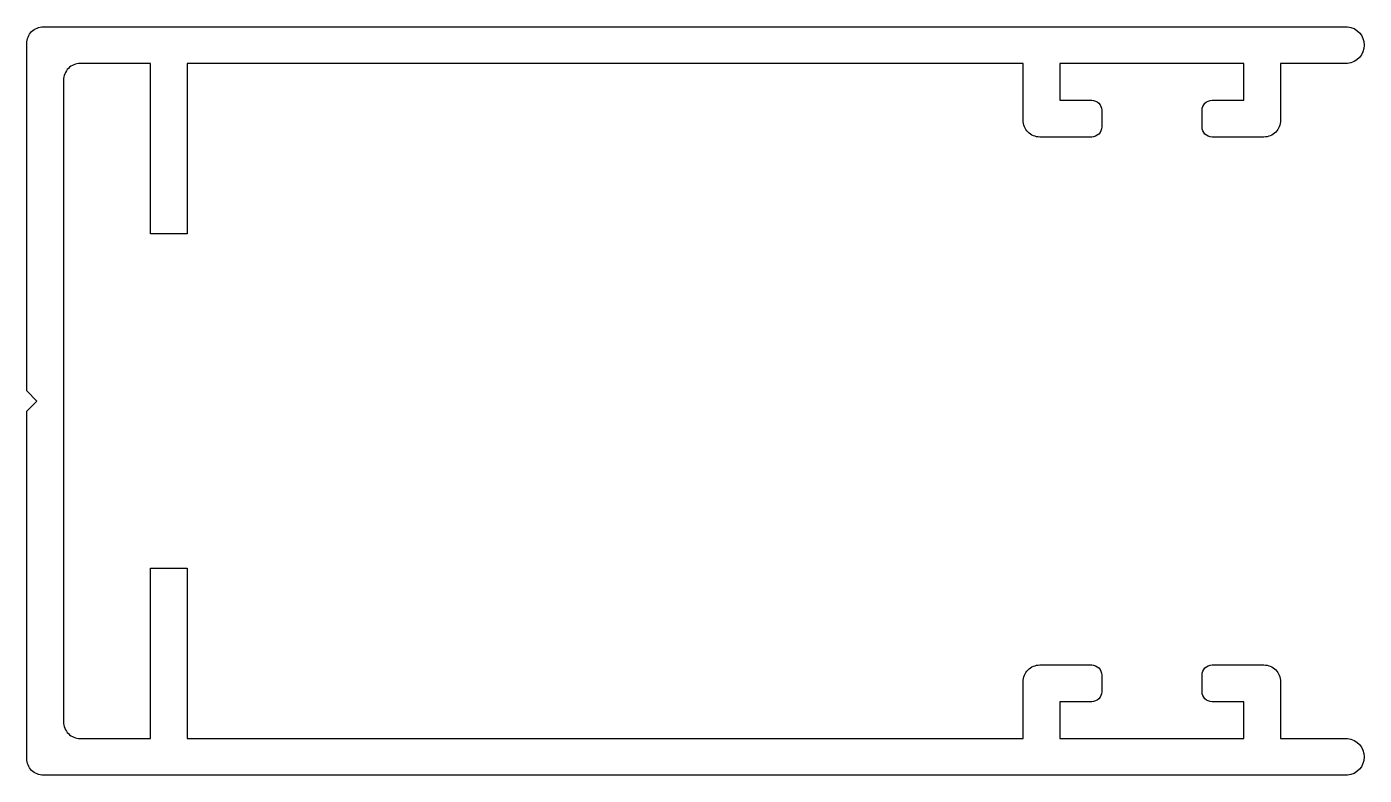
# Model space of a CAD drawing. Extents: x 135.6 to 175.6, y 209.6 to 232.
import ezdxf

# ---------------------------------------------------------------- set-up
doc = ezdxf.new("R2010")
doc.units = 0
doc.header["$LTSCALE"] = 15
doc.layers.get('0').update_dxf_attribs({"linetype": 'CONTINUOUS'})

msp = doc.modelspace()

# ---------------------------------------------------------------- linework, layer by layer
at = {"linetype": 'CONTINUOUS'}
msp.add_lwpolyline([(175.072, 209.638), (136.072, 209.638, -0.414214), (135.572, 210.138), (135.572, 220.538), (135.872, 220.838), (135.572, 221.138), (135.572, 231.538, -0.414214), (136.072, 232.038), (175.072, 232.038, -0.913215), (175.072, 230.938), (173.072, 230.938), (173.072, 229.238, -0.414214), (172.572, 228.738), (171.022, 228.738, -0.414214), (170.722, 229.038), (170.722, 229.538, -0.414214), (171.022, 229.838), (171.972, 229.838), (171.972, 230.938), (166.472, 230.938), (166.472, 229.838), (167.422, 229.838, -0.414214), (167.722, 229.538), (167.722, 229.038, -0.414214), (167.422, 228.738), (165.872, 228.738, -0.414214), (165.372, 229.238), (165.372, 230.938), (140.372, 230.938), (140.372, 225.838), (139.272, 225.838), (139.272, 230.938), (137.172, 230.938, 0.414214), (136.672, 230.438), (136.672, 211.238, 0.414214), (137.172, 210.738), (139.272, 210.738), (139.272, 215.838), (140.372, 215.838), (140.372, 210.738), (165.372, 210.738), (165.372, 212.438, -0.414214), (165.872, 212.938), (167.422, 212.938, -0.414214), (167.722, 212.638), (167.722, 212.138, -0.414214), (167.422, 211.838), (166.472, 211.838), (166.472, 210.738), (171.972, 210.738), (171.972, 211.838), (171.022, 211.838, -0.414214), (170.722, 212.138), (170.722, 212.638, -0.414214), (171.022, 212.938), (172.572, 212.938, -0.414214), (173.072, 212.438), (173.072, 210.738), (175.072, 210.738, -0.913215)], format="xyb", close=True, dxfattribs=at)

doc.saveas('drawing.dxf')
